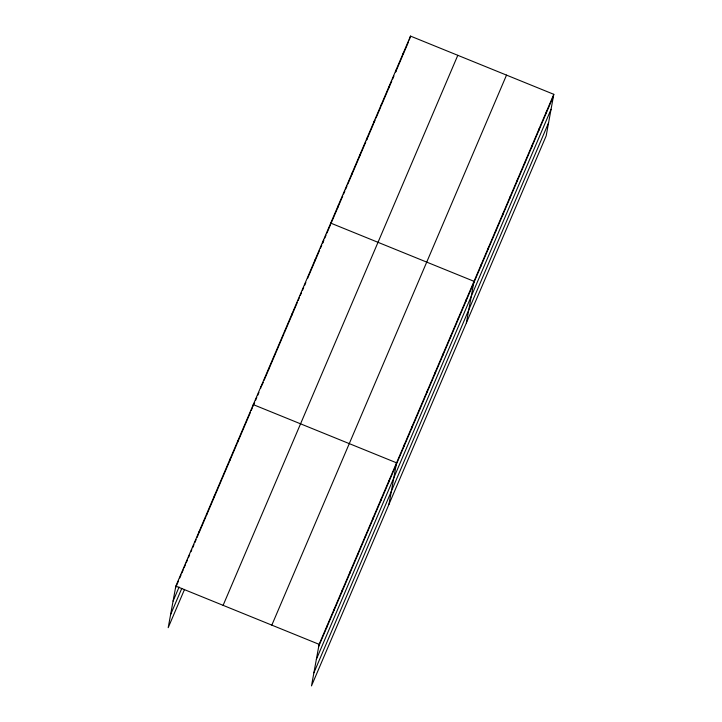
<?xml version="1.0" encoding="UTF-8"?>
<svg xmlns="http://www.w3.org/2000/svg" width="722" height="722" viewBox="0 0 722 722"><rect width="100%" height="100%" fill="white"/><g stroke="black" fill="none" stroke-linecap="round" stroke-linejoin="round"><path stroke-width="1.08" d="M553.801 94.32L319.115 644.34L311.489 685.9L546.175 135.871L553.801 94.32L410.511 36.1L175.825 586.129L168.199 627.68L184.552 589.369M198.712 533.585L199.064 531.672M206.808 513.523L206.456 515.436L221.943 479.137M214.199 497.287L214.551 495.373M230.038 459.066L229.686 460.988L237.006 443.84M237.782 440.916L237.43 442.83L245.173 424.68M252.926 406.531L253.278 404.618L396.558 462.829L388.932 504.389M260.669 388.382L261.021 386.469M268.413 370.233L268.764 368.319M291.995 313.862L291.643 315.776L297.238 302.671M315.234 259.406L314.882 261.328L319.611 250.236M322.978 241.256L322.626 243.179L323.916 240.146M337.625 208.026L337.977 206.104M352.128 174.02L352.48 172.107M359.385 157.017L359.737 155.104M366.993 138.101L366.641 140.023L373.464 124.022M374.249 121.106L373.897 123.02L375.169 120.023M381.496 104.103L381.144 106.017L387.976 90.015M388.752 87.1L388.4 89.014L391.811 81.017M396.008 70.097L395.656 72.019L402.479 56.018M403.264 53.103L402.912 55.016L408.453 42.011M410.511 36.1L409.311 40.017M326.506 628.104L326.858 626.191M334.25 609.955L334.602 608.041M341.993 591.805L342.345 589.892M349.737 573.656L350.089 571.734M357.489 555.507L357.832 553.584M365.233 537.348L365.585 535.435M372.976 519.199L373.328 517.286M380.72 501.05L381.072 499.137M388.463 482.901L388.815 480.987M403.95 446.602L404.302 444.68M411.693 428.444L412.045 426.531M419.446 410.295L419.798 408.381M427.189 392.145L427.541 390.232M434.933 373.996L435.285 372.083M442.676 355.847L443.028 353.924M450.42 337.688L450.772 335.775M458.163 319.539L458.515 317.626M465.907 301.39L466.259 299.477M466.376 322.887L474.011 281.327L330.721 223.107M480.906 266.238L481.258 264.324M488.162 249.243L488.514 247.321M495.418 232.24L495.77 230.327M502.674 215.237L503.026 213.324M509.922 198.234L510.273 196.321M517.178 181.24L517.53 179.318M524.434 164.237L524.786 162.324M531.69 147.234L532.042 145.321M538.937 130.231L539.289 128.317M546.193 113.237L546.545 111.314M175.473 588.042L178.487 580.984M179.778 577.952L181.069 574.929M181.926 572.916L183.217 569.893M184.083 567.871L185.374 564.848M186.231 562.826L187.521 559.803M188.379 557.79L189.669 554.767M190.96 551.734L191.826 549.722M192.684 547.709L193.974 544.677M194.841 542.664L196.131 539.641M196.989 537.619L198.279 534.596M199.137 532.583L206.023 516.447M222.376 478.126L229.262 461.99M245.606 423.679L250.344 412.578M251.202 410.565L252.492 407.542M253.35 405.52L254.64 402.497M255.507 400.484L256.797 397.452M257.655 395.439L258.945 392.416M261.96 385.358L263.25 382.335M264.108 380.313L276.156 352.083M276.589 351.072L283.899 333.925M284.333 332.923L291.219 316.787M298.096 300.65L299.386 297.626M300.253 295.614L301.543 292.581M302.401 290.569L303.691 287.546M304.558 285.524L305.848 282.501M307.563 278.466L314.449 262.33M320.469 248.215L321.768 245.191M324.774 238.134L326.064 235.11M326.931 233.089L330.369 225.02M330.793 224.028L342.742 196.023M343.6 194.019L344.881 191.023M345.73 189.02L347.011 186.023M347.86 184.02L365.783 142.017M376.027 118.02L380.72 107.018M392.669 79.014L393.95 76.018M173.072 601.119L179.101 587.004M170.6 614.602L181.791 588.385M223.107 605.334L457.802 55.314M271.824 625.126L506.519 75.106M318.763 646.253L553.449 96.234M316.362 659.339L551.048 109.311M313.889 672.814L548.576 122.794M175.825 586.129L319.115 644.34"/></g></svg>
